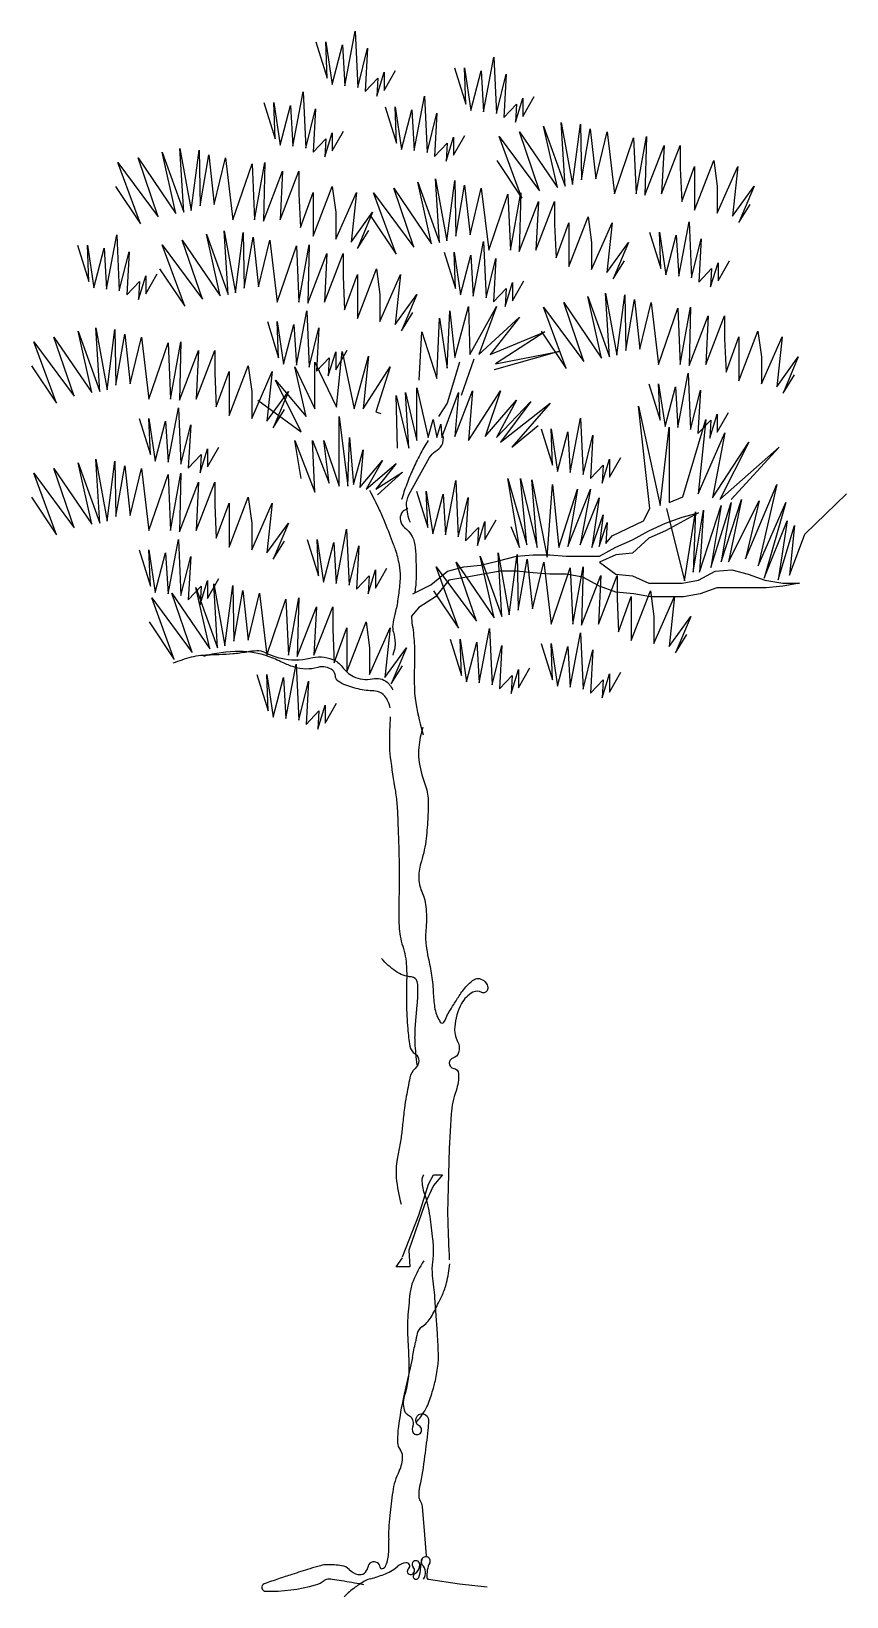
# Model space of a CAD drawing. Extents: x -2.22 to 2.76, y -0.08 to 9.5.
import ezdxf

# ---------------------------------------------------------------- set-up
doc = ezdxf.new("R2010")
doc.units = 0
doc.header["$LTSCALE"] = 100
doc.header["$MEASUREMENT"] = 0
doc.layers.add('P-ARVORE', color=2, linetype='CONTINUOUS')

msp = doc.modelspace()

# ---------------------------------------------------------------- linework, layer by layer
at = {"layer": 'P-ARVORE', "linetype": 'CONTINUOUS'}
for p, q in [((1.8593, 6.5566), (1.6568, 6.4463)), ((1.6568, 6.4922), (1.7581, 6.529)), ((1.7581, 6.529), (1.8593, 6.5566)), ((1.4544, 6.3911), (1.5556, 6.4463)), ((1.5556, 6.4463), (1.6568, 6.4922)), ((1.6568, 6.4463), (1.5556, 6.4003)), ((1.2519, 6.2899), (1.3531, 6.3451)), ((1.3531, 6.3451), (1.4544, 6.3911)), ((1.5556, 6.4003), (1.4544, 6.3083)), ((0.4236, 6.2255), (0.5248, 6.2347)), ((0.5248, 6.2347), (0.6353, 6.2623)), ((0.6353, 6.2623), (0.7457, 6.2899)), ((0.7457, 6.2899), (0.847, 6.2991)), ((0.847, 6.2991), (0.9482, 6.2991)), ((0.9482, 6.2991), (1.0494, 6.2899)), ((1.0494, 6.2899), (1.2519, 6.2899)), ((1.3531, 6.2991), (1.2519, 6.2531)), ((1.2519, 6.2531), (1.3531, 6.1796)), ((1.4544, 6.3083), (1.3531, 6.2991)), ((0.2211, 6.1152), (0.3224, 6.1979)), ((0.3316, 6.1428), (0.2488, 6.0416)), ((0.3224, 6.1979), (0.4236, 6.2255)), ((0.442, 6.1612), (0.3316, 6.1428)), ((0.5433, 6.1796), (0.442, 6.1612)), ((0.6445, 6.1979), (0.5433, 6.1796)), ((0.7457, 6.1979), (0.6445, 6.1979)), ((0.847, 6.1887), (0.7457, 6.1979)), ((0.9482, 6.1796), (0.847, 6.1887)), ((1.0494, 6.1796), (0.9482, 6.1796)), ((1.1507, 6.1612), (1.0494, 6.1796)), ((1.2519, 6.106), (1.1507, 6.1612)), ((1.3531, 6.1796), (1.4544, 6.1704)), ((1.4544, 6.1704), (1.5556, 6.1244)), ((1.7581, 6.1244), (1.8593, 6.1428)), ((1.8593, 6.1428), (1.9605, 6.1979)), ((1.9605, 6.1979), (2.0618, 6.2071)), ((2.0618, 6.2071), (2.163, 6.1796)), ((2.163, 6.1796), (2.2642, 6.1428)), ((2.2642, 6.1428), (2.3747, 6.1244)), ((0.1107, 6.06), (0.2211, 6.1152)), ((0.2488, 6.0416), (0.1475, 5.9772)), ((1.3531, 6.0692), (1.2519, 6.106)), ((1.4636, 6.06), (1.3531, 6.0692)), ((1.5648, 6.0416), (1.4636, 6.06)), ((1.5556, 6.1244), (1.7581, 6.1244)), ((1.7673, 6.0416), (1.5648, 6.0416)), ((1.8685, 6.06), (1.7673, 6.0416)), ((1.9697, 6.0968), (1.8685, 6.06)), ((2.2734, 6.0968), (1.9697, 6.0968)), ((2.3747, 6.106), (2.2734, 6.0968)), ((2.4759, 6.1244), (2.3747, 6.106)), ((2.3747, 6.1244), (2.4759, 6.1244)), ((0.1475, 5.9772), (0.1015, 5.922)), ((0.1079, 1.3847), (0.0537, 1.1411)), ((0.2057, 0.0258), (0.3967, -0.0017)), ((0.3967, -0.0017), (0.5653, -0.0197))]:
    msp.add_line(p, q, dxfattribs=at)
for points in [[(-0.4824, 9.4399), (-0.4132, 9.2178), (-0.4222, 9.4399), (-0.3831, 9.1784), (-0.3199, 9.422), (-0.3049, 9.1712), (-0.2417, 9.5044), (-0.2266, 9.1604), (-0.1664, 9.4005), (-0.1815, 9.1354), (-0.1032, 9.2178), (-0.1093, 9.1067), (-0.0641, 9.2536), (-0.0641, 9.1425), (0.0051, 9.2643)], [(0.3662, 9.2809), (0.4354, 9.0588), (0.4264, 9.2809), (0.4655, 9.0194), (0.5287, 9.263), (0.5438, 9.0122), (0.607, 9.3454), (0.622, 9.0015), (0.6822, 9.2415), (0.6671, 8.9764), (0.7454, 9.0588), (0.7394, 8.9477), (0.7845, 9.0946), (0.7845, 8.9835), (0.8537, 9.1054)], [(-0.8006, 9.0689), (-0.7314, 8.8468), (-0.7404, 9.0689), (-0.7013, 8.8074), (-0.6381, 9.051), (-0.6231, 8.8002), (-0.5599, 9.1334), (-0.5448, 8.7895), (-0.4847, 9.0295), (-0.4997, 8.7644), (-0.4215, 8.8468), (-0.4275, 8.7357), (-0.3824, 8.8826), (-0.3824, 8.7715), (-0.3131, 8.8933)], [(-0.0581, 9.0424), (0.0111, 8.8203), (0.0021, 9.0424), (0.0412, 8.7809), (0.1044, 9.0245), (0.1195, 8.7737), (0.1826, 9.1069), (0.1977, 8.7629), (0.2579, 9.003), (0.2428, 8.7379), (0.3211, 8.8203), (0.3151, 8.7092), (0.3602, 8.8561), (0.3602, 8.745), (0.4294, 8.8668)], [(0.6248, 8.7129), (0.7782, 8.4836), (0.6398, 8.8598), (0.8866, 8.5266), (0.7632, 8.8884), (0.9949, 8.5481), (0.9107, 8.9243), (1.0431, 8.5553), (1.019, 8.9458), (1.0882, 8.566), (1.1363, 8.935), (1.1424, 8.5947), (1.1965, 8.9063), (1.2296, 8.6018), (1.2988, 8.8884), (1.344, 8.5087), (1.4613, 8.8526), (1.4764, 8.5087), (1.5396, 8.8598), (1.5305, 8.5015), (1.6479, 8.806), (1.6328, 8.5087), (1.7472, 8.806), (1.7472, 8.6663), (1.7562, 8.4621), (1.7562, 8.4621), (1.8345, 8.6771), (1.8345, 8.4084), (1.9518, 8.7129), (1.9729, 8.5553), (1.9729, 8.3905), (2.0993, 8.6771), (2.0662, 8.3726), (2.1986, 8.5553), (2.1053, 8.3332), (2.1745, 8.4442)], [(-1.7089, 8.5539), (-1.5554, 8.3246), (-1.6938, 8.7008), (-1.4471, 8.3676), (-1.5704, 8.7295), (-1.3387, 8.3891), (-1.423, 8.7653), (-1.2906, 8.3963), (-1.3147, 8.7868), (-1.2454, 8.407), (-1.1973, 8.776), (-1.1913, 8.4357), (-1.1371, 8.7474), (-1.104, 8.4429), (-1.0348, 8.7295), (-0.9897, 8.3497), (-0.8723, 8.6936), (-0.8573, 8.3497), (-0.7941, 8.7008), (-0.8031, 8.3425), (-0.6857, 8.6471), (-0.7008, 8.3497), (-0.5864, 8.6471), (-0.5864, 8.5073), (-0.5774, 8.3031), (-0.5774, 8.3031), (-0.4992, 8.5181), (-0.4992, 8.2494), (-0.3818, 8.5539), (-0.3608, 8.3963), (-0.3608, 8.2315), (-0.2344, 8.5181), (-0.2675, 8.2136), (-0.1351, 8.3963), (-0.2284, 8.1742), (-0.1591, 8.2852)], [(-0.1442, 8.3684), (0.0092, 8.1391), (-0.1292, 8.5153), (0.1175, 8.1821), (-0.0058, 8.5439), (0.2259, 8.2036), (0.1416, 8.5797), (0.274, 8.2107), (0.25, 8.6012), (0.3192, 8.2215), (0.3673, 8.5905), (0.3733, 8.2502), (0.4275, 8.5618), (0.4606, 8.2573), (0.5298, 8.5439), (0.5749, 8.1642), (0.6923, 8.5081), (0.7073, 8.1642), (0.7705, 8.5153), (0.7615, 8.157), (0.8789, 8.4615), (0.8638, 8.1642), (0.9782, 8.4615), (0.9782, 8.3218), (0.9872, 8.1176), (0.9872, 8.1176), (1.0654, 8.3326), (1.0654, 8.0639), (1.1828, 8.3684), (1.2039, 8.2107), (1.2039, 8.046), (1.3302, 8.3326), (1.2971, 8.028), (1.4295, 8.2107), (1.3363, 7.9886), (1.4055, 8.0997)], [(-1.9409, 8.1944), (-1.8717, 7.9722), (-1.8807, 8.1944), (-1.8416, 7.9328), (-1.7784, 8.1764), (-1.7634, 7.9257), (-1.7002, 8.2588), (-1.6851, 7.9149), (-1.625, 8.1549), (-1.64, 7.8898), (-1.5618, 7.9722), (-1.5678, 7.8612), (-1.5227, 8.0081), (-1.5227, 7.897), (-1.4534, 8.0188)], [(-1.4384, 8.0504), (-1.2849, 7.8211), (-1.4234, 8.1972), (-1.1766, 7.8641), (-1.3, 8.2259), (-1.0683, 7.8856), (-1.1525, 8.2617), (-1.0201, 7.8927), (-1.0442, 8.2832), (-0.975, 7.9035), (-0.9268, 8.2725), (-0.9208, 7.9321), (-0.8667, 8.2438), (-0.8336, 7.9393), (-0.7644, 8.2259), (-0.7192, 7.8462), (-0.6019, 8.1901), (-0.5868, 7.8462), (-0.5236, 8.1972), (-0.5326, 7.839), (-0.4153, 8.1435), (-0.4303, 7.8462), (-0.316, 8.1435), (-0.316, 8.0038), (-0.307, 7.7996), (-0.307, 7.7996), (-0.2287, 8.0145), (-0.2287, 7.7459), (-0.1114, 8.0504), (-0.0903, 7.8927), (-0.0903, 7.7279), (0.0361, 8.0145), (0.003, 7.71), (0.1354, 7.8927), (0.0421, 7.6706), (0.1113, 7.7817)], [(1.5596, 8.2738), (1.6288, 8.0517), (1.6198, 8.2738), (1.6589, 8.0123), (1.7221, 8.2559), (1.7372, 8.0052), (1.8004, 8.3383), (1.8154, 7.9944), (1.8756, 8.2344), (1.8605, 7.9693), (1.9388, 8.0517), (1.9328, 7.9407), (1.9779, 8.0876), (1.9779, 7.9765), (2.0471, 8.0983)], [(0.3026, 8.152), (0.3718, 7.9298), (0.3628, 8.152), (0.4019, 7.8904), (0.4651, 8.134), (0.4801, 7.8833), (0.5433, 8.2164), (0.5584, 7.8725), (0.6186, 8.1125), (0.6035, 7.8474), (0.6818, 7.9298), (0.6757, 7.8188), (0.7209, 7.9657), (0.7209, 7.8546), (0.7901, 7.9764)], [(0.8953, 7.6688), (1.0488, 7.4395), (0.9103, 7.8156), (1.1571, 7.4825), (1.0337, 7.8443), (1.2654, 7.504), (1.1812, 7.8801), (1.3136, 7.5111), (1.2895, 7.9016), (1.3587, 7.5219), (1.4069, 7.8909), (1.4129, 7.5505), (1.467, 7.8622), (1.5001, 7.5577), (1.5693, 7.8443), (1.6145, 7.4646), (1.7318, 7.8085), (1.7469, 7.4646), (1.8101, 7.8156), (1.801, 7.4574), (1.9184, 7.7619), (1.9034, 7.4646), (2.0177, 7.7619), (2.0177, 7.6222), (2.0267, 7.418), (2.0267, 7.418), (2.105, 7.6329), (2.105, 7.3642), (2.2223, 7.6688), (2.2434, 7.5111), (2.2434, 7.3463), (2.3698, 7.6329), (2.3367, 7.3284), (2.4691, 7.5111), (2.3758, 7.289), (2.445, 7.4001)], [(-0.7794, 7.7279), (-0.7102, 7.5058), (-0.7192, 7.7279), (-0.6801, 7.4664), (-0.6169, 7.71), (-0.6019, 7.4593), (-0.5387, 7.7924), (-0.5236, 7.4485), (-0.4634, 7.6885), (-0.4785, 7.4234), (-0.4002, 7.5058), (-0.4063, 7.3948), (-0.3611, 7.5417), (-0.3611, 7.4306), (-0.2919, 7.5524)], [(0.15, 7.3674), (0.165, 7.6648), (0.2583, 7.3782), (0.2734, 7.7472), (0.3215, 7.4427), (0.3366, 7.7938), (0.3667, 7.5072), (0.4509, 7.8188), (0.4599, 7.5251), (0.6224, 7.8188), (0.5141, 7.5251), (0.7639, 7.7543), (0.5833, 7.5251), (0.9173, 7.6648), (0.6164, 7.4677), (1.0046, 7.543), (0.6074, 7.4319)], [(-2.2233, 7.4568), (-2.0699, 7.2275), (-2.2083, 7.6036), (-1.9615, 7.2705), (-2.0849, 7.6323), (-1.8532, 7.292), (-1.9375, 7.6681), (-1.8051, 7.2991), (-1.8291, 7.6896), (-1.7599, 7.3099), (-1.7118, 7.6789), (-1.7058, 7.3385), (-1.6516, 7.6502), (-1.6185, 7.3457), (-1.5493, 7.6323), (-1.5041, 7.2525), (-1.3868, 7.5965), (-1.3717, 7.2525), (-1.3086, 7.6036), (-1.3176, 7.2454), (-1.2002, 7.5499), (-1.2153, 7.2525), (-1.1009, 7.5499), (-1.1009, 7.4102), (-1.0919, 7.206), (-1.0919, 7.206), (-1.0137, 7.4209), (-1.0137, 7.1522), (-0.8963, 7.4568), (-0.8752, 7.2991), (-0.8752, 7.1343), (-0.7489, 7.4209), (-0.782, 7.1164), (-0.6496, 7.2991), (-0.7428, 7.077), (-0.6736, 7.1881)], [(-0.837, 7.2456), (-0.5722, 7.0522), (-0.7287, 7.3674), (-0.5421, 7.1453), (-0.6113, 7.4498), (-0.4879, 7.1919), (-0.4879, 7.4785), (-0.3555, 7.2026), (-0.3224, 7.543), (-0.2472, 7.1919), (-0.1599, 7.5143), (-0.193, 7.1919), (-0.0275, 7.4498), (-0.1148, 7.174), (-0.0847, 7.1632)], [(0.3967, 7.4785), (0.3215, 7.2277), (0.2674, 7.1453)], [(0.484, 7.4964), (0.4058, 7.2743)], [(1.5543, 7.3463), (1.6235, 7.1242), (1.6145, 7.3463), (1.6536, 7.0848), (1.7168, 7.3284), (1.7318, 7.0776), (1.795, 7.4108), (1.8101, 7.0669), (1.8703, 7.3069), (1.8552, 7.0418), (1.9335, 7.1242), (1.9274, 7.0132), (1.9726, 7.16), (1.9726, 7.049), (2.0418, 7.1708)], [(0.0176, 6.9519), (0.0086, 7.2743), (0.0868, 6.9519), (0.0657, 7.2922), (0.135, 6.9984), (0.135, 7.3209), (0.2042, 7.0164), (0.2343, 7.1274), (0.2583, 7.0164), (0.2824, 7.0987), (0.2884, 7.0164), (0.3907, 7.2922), (0.3667, 7.0235), (0.475, 7.3029), (0.4509, 6.9984), (0.6465, 7.3029), (0.5532, 7.0235), (0.7458, 7.2456), (0.6224, 7.0164), (0.8331, 7.2385), (0.6465, 6.9877), (0.9504, 7.2277), (0.7157, 6.959), (0.8782, 7.0916)], [(-1.5643, 7.1343), (-1.4951, 6.9122), (-1.5041, 7.1343), (-1.465, 6.8728), (-1.4018, 7.1164), (-1.3868, 6.8656), (-1.3236, 7.1988), (-1.3086, 6.8549), (-1.2484, 7.0949), (-1.2634, 6.8298), (-1.1852, 6.9122), (-1.1912, 6.8012), (-1.1461, 6.948), (-1.1461, 6.837), (-1.0768, 6.9588)], [(0.7097, 6.4718), (0.7639, 6.3428), (0.6916, 6.7656), (0.809, 6.3608), (0.7699, 6.7656), (0.8722, 6.3428), (0.8391, 6.7584), (0.9324, 6.2855), (0.9655, 6.7298), (1.0046, 6.3428), (1.1189, 6.7011), (1.0588, 6.35), (1.1972, 6.7011), (1.134, 6.3608), (1.2513, 6.6474), (1.2062, 6.3428), (1.2754, 6.5435), (1.2513, 6.35), (1.2995, 6.4969), (1.2905, 6.3679), (1.3296, 6.4145), (1.5222, 6.5076), (1.5613, 6.5829), (1.4921, 7.2098), (1.6245, 6.6008), (1.6786, 7.0808), (1.6786, 6.6187), (1.7629, 6.6545), (1.9043, 7.1274), (1.8562, 6.6724), (2.0187, 7.045), (1.9435, 6.6474), (2.1661, 6.9877), (1.9886, 6.6366), (2.3527, 6.959), (2.0578, 6.6366)], [(-0.5722, 6.7656), (-0.6113, 6.9984), (-0.4879, 6.6832), (-0.503, 6.9984), (-0.4007, 6.7369), (-0.4338, 6.9984), (-0.3405, 6.719), (-0.3405, 7.1453), (-0.2863, 6.719), (-0.2773, 7.0164), (-0.2532, 6.7298), (-0.193, 6.9411), (-0.2141, 6.7118), (-0.0757, 6.8766), (-0.175, 6.7011), (0.0086, 6.8587), (-0.1148, 6.7011), (0.0477, 6.805), (-0.1058, 6.6653)], [(0.8966, 7.0707), (0.9658, 6.8486), (0.9568, 7.0707), (0.9959, 6.8092), (1.0591, 7.0528), (1.0741, 6.802), (1.1373, 7.1352), (1.1524, 6.7913), (1.2126, 7.0313), (1.1975, 6.7662), (1.2758, 6.8486), (1.2697, 6.7376), (1.3149, 6.8844), (1.3149, 6.7734), (1.3841, 6.8952)], [(-2.2233, 6.6511), (-2.0699, 6.4218), (-2.2083, 6.798), (-1.9615, 6.4648), (-2.0849, 6.8267), (-1.8532, 6.4863), (-1.9375, 6.8625), (-1.8051, 6.4935), (-1.8291, 6.884), (-1.7599, 6.5042), (-1.7118, 6.8732), (-1.7058, 6.5329), (-1.6516, 6.8446), (-1.6185, 6.5401), (-1.5493, 6.8267), (-1.5041, 6.4469), (-1.3868, 6.7908), (-1.3717, 6.4469), (-1.3086, 6.798), (-1.3176, 6.4398), (-1.2002, 6.7443), (-1.2153, 6.4469), (-1.1009, 6.7443), (-1.1009, 6.6046), (-1.0919, 6.4004), (-1.0919, 6.4004), (-1.0137, 6.6153), (-1.0137, 6.3466), (-0.8963, 6.6511), (-0.8752, 6.4935), (-0.8752, 6.3287), (-0.7489, 6.6153), (-0.782, 6.3108), (-0.6496, 6.4935), (-0.7428, 6.2714), (-0.6736, 6.3824)], [(0.1329, 6.6891), (0.2021, 6.467), (0.1931, 6.6891), (0.2322, 6.4276), (0.2954, 6.6712), (0.3104, 6.4204), (0.3736, 6.7536), (0.3887, 6.4097), (0.4489, 6.6497), (0.4338, 6.3846), (0.5121, 6.467), (0.506, 6.3559), (0.5512, 6.5028), (0.5512, 6.3918), (0.6204, 6.5136)], [(1.6636, 6.5829), (1.7719, 6.1386), (1.8411, 6.5614), (1.8261, 6.1924), (1.8893, 6.5721), (1.8652, 6.1924), (1.9976, 6.6008), (1.9344, 6.221), (2.0578, 6.6187), (1.9976, 6.2569), (2.121, 6.6366), (2.0428, 6.2569), (2.2293, 6.6294), (2.1451, 6.2748), (2.3376, 6.7298), (2.2233, 6.2318), (2.3918, 6.6187), (2.2594, 6.1566), (2.4008, 6.5076), (2.3467, 6.1458), (2.446, 6.479), (2.4159, 6.1745), (2.5092, 6.4252), (2.7649, 6.6724)], [(-0.5354, 6.3923), (-0.4662, 6.1702), (-0.4752, 6.3923), (-0.4361, 6.1307), (-0.3729, 6.3744), (-0.3579, 6.1236), (-0.2947, 6.4567), (-0.2797, 6.1128), (-0.2195, 6.3529), (-0.2345, 6.0878), (-0.1563, 6.1702), (-0.1623, 6.0591), (-0.1172, 6.206), (-0.1172, 6.0949), (-0.0479, 6.2167)], [(-1.5643, 6.3287), (-1.4951, 6.1066), (-1.5041, 6.3287), (-1.465, 6.0672), (-1.4018, 6.3108), (-1.3868, 6.06), (-1.3236, 6.3932), (-1.3086, 6.0493), (-1.2484, 6.2893), (-1.2634, 6.0242), (-1.1852, 6.1066), (-1.1912, 5.9955), (-1.1461, 6.1424), (-1.1461, 6.0314), (-1.0768, 6.1532)], [(0.2376, 6.0787), (0.3911, 5.8494), (0.2527, 6.2256), (0.4994, 5.8924), (0.376, 6.2542), (0.6077, 5.9139), (0.5235, 6.29), (0.6559, 5.921), (0.6318, 6.3115), (0.701, 5.9318), (0.7492, 6.3008), (0.7552, 5.9604), (0.8093, 6.2721), (0.8424, 5.9676), (0.9117, 6.2542), (0.9568, 5.8745), (1.0741, 6.2184), (1.0892, 5.8745), (1.1524, 6.2256), (1.1434, 5.8673), (1.2607, 6.1718), (1.2457, 5.8745), (1.36, 6.1718), (1.36, 6.0321), (1.369, 5.8279), (1.369, 5.8279), (1.4473, 6.0428), (1.4473, 5.7742), (1.5646, 6.0787), (1.5857, 5.921), (1.5857, 5.7562), (1.7121, 6.0428), (1.679, 5.7383), (1.8114, 5.921), (1.7181, 5.6989), (1.7873, 5.81)], [(-1.502, 5.8879), (-1.3486, 5.6586), (-1.487, 6.0347), (-1.2402, 5.7016), (-1.3636, 6.0634), (-1.1319, 5.7231), (-1.2162, 6.0992), (-1.0838, 5.7302), (-1.1078, 6.1207), (-1.0386, 5.741), (-0.9905, 6.11), (-0.9844, 5.7696), (-0.9303, 6.0813), (-0.8972, 5.7768), (-0.828, 6.0634), (-0.7828, 5.6837), (-0.6655, 6.0276), (-0.6504, 5.6837), (-0.5872, 6.0347), (-0.5963, 5.6765), (-0.4789, 5.981), (-0.494, 5.6837), (-0.3796, 5.981), (-0.3796, 5.8413), (-0.3706, 5.6371), (-0.3706, 5.6371), (-0.2923, 5.852), (-0.2923, 5.5834), (-0.175, 5.8879), (-0.1539, 5.7302), (-0.1539, 5.5654), (-0.0275, 5.852), (-0.0606, 5.5475), (0.0718, 5.7302), (-0.0215, 5.5081), (0.0477, 5.6192)], [(0.3397, 5.7828), (0.4089, 5.5606), (0.3999, 5.7828), (0.439, 5.5212), (0.5022, 5.7648), (0.5172, 5.5141), (0.5804, 5.8472), (0.5955, 5.5033), (0.6556, 5.7434), (0.6406, 5.4782), (0.7188, 5.5606), (0.7128, 5.4496), (0.7579, 5.5965), (0.7579, 5.4854), (0.8272, 5.6072)], [(0.8966, 5.7562), (0.9658, 5.5341), (0.9568, 5.7562), (0.9959, 5.4947), (1.0591, 5.7383), (1.0741, 5.4876), (1.1373, 5.8207), (1.1524, 5.4768), (1.2126, 5.7168), (1.1975, 5.4517), (1.2758, 5.5341), (1.2697, 5.4231), (1.3149, 5.57), (1.3149, 5.4589), (1.3841, 5.5807)], [(-0.843, 5.5654), (-0.7738, 5.3433), (-0.7828, 5.5654), (-0.7437, 5.3039), (-0.6805, 5.5475), (-0.6655, 5.2968), (-0.6023, 5.6299), (-0.5872, 5.286), (-0.5271, 5.526), (-0.5421, 5.2609), (-0.4639, 5.3433), (-0.4699, 5.2323), (-0.4247, 5.3792), (-0.4247, 5.2681), (-0.3555, 5.3899)], [(0.0477, 2.0009), (0.147, 2.2552), (0.2072, 2.4451), (0.2373, 2.5024), (0.2914, 2.5024), (0.2373, 2.4379), (0.1831, 2.3197), (0.0868, 2.0403), (0.0928, 1.94), (0.0086, 1.94), (0.0477, 1.9937)]]:
    msp.add_lwpolyline(points, dxfattribs=at)
for points in [[(0.2042, 6.9984, 0.016596), (0.1546, 6.9122, 0.016596), (0.1109, 6.8229, 0.016591), (0.0732, 6.7309, 0.016591), (0.0417, 6.6366), (0.0417, 6.6366)], [(0.0958, 6.4969, -0.082354), (0.0727, 6.6015, -0.136669), (0.0868, 6.6653), (0.141, 6.7656), (0.2132, 6.8945, -0.126213), (0.2482, 6.9306, 0.112596), (0.2884, 6.9698, 0.102196), (0.2951, 6.9871, 0.051716), (0.2974, 7.0235)], [(-0.1539, 6.6939, -0.010501), (-0.0944, 6.5747, -0.016491), (-0.0606, 6.4969, -0.002511), (-0.009, 6.3643, -0.010458), (0.0026, 6.3321, -0.036889), (0.0266, 6.2382, -0.047939), (0.0326, 6.1637, -0.021832), (0.0297, 6.1135, -0.011267), (0.0176, 6.0168, -0.032021), (-0.0003, 5.9331, 0.042632), (-0.0125, 5.87, 0.100348), (-0.0082, 5.8251, -0.067163), (0.0026, 5.7589, -0.056166), (0.0001, 5.7301, -0.033677), (-0.0125, 5.6837)], [(0.0808, 6.5829, 0.048398), (0.0513, 6.5654, 0.113801), (0.0417, 6.5542, 0.363982), (0.0606, 6.4665, -0.215876), (0.1259, 6.3428, -0.015152), (0.131, 6.1747, -0.030797), (0.1259, 6.0921, -0.009642), (0.1221, 6.0657, 0.057479)], [(0.1021, 5.9227, 0.029174), (0.1074, 5.869, -0.029319), (0.1199, 5.741, -0.015208), (0.1207, 5.6513, 0.008464), (0.1199, 5.4902, 0.042583), (0.1306, 5.3805, 0.024791), (0.1741, 5.1964)], [(-1.3546, 5.6371, -0.025318), (-1.2442, 5.6737, -0.050058), (-1.1861, 5.6837, -0.008621), (-1.0738, 5.6895, 0.011621), (-0.9905, 5.6944, 0.023644), (-0.9044, 5.7056, -0.033231), (-0.843, 5.7123, -0.127086), (-0.7959, 5.7023, 0.056574), (-0.6956, 5.6658, 0.122221), (-0.5188, 5.667, -0.156432), (-0.3796, 5.6586, -0.14469), (-0.3215, 5.6137, 0.11692), (-0.2532, 5.5547, 0.178545), (-0.1362, 5.5398, -0.231113), (-0.0456, 5.5189, -0.067951), (-0.0311, 5.5034, -0.039751), (-0.0125, 5.4723)], [(-0.0275, 5.3612, 0.115483), (-0.0606, 5.4328, 0.172906), (-0.1058, 5.4615, 0.052057), (-0.1502, 5.4669, -0.047445), (-0.1991, 5.4723, -0.036103), (-0.2984, 5.5006, -0.068779), (-0.3465, 5.526, -0.231483), (-0.363, 5.5568, 0.21382), (-0.3796, 5.5905, 0.248433), (-0.4705, 5.6094, -0.15139), (-0.6173, 5.612, -0.032077), (-0.6857, 5.6395, 0.024723), (-0.7738, 5.6765, 0.087186), (-0.9488, 5.7072, 0.068848), (-1.171, 5.6765)], [(-0.0275, 5.3075, 0.015597), (-0.0327, 5.1432, 0.030903), (-0.0275, 5.0603, 0.012679), (0.0037, 4.8518, -0.028758), (0.0146, 4.7594, -0.005695), (0.0199, 4.6484, -0.002894), (0.0266, 4.4298, -0.014554), (0.0257, 4.1983, 0.019435), (0.0266, 4.025, 0.067271), (0.0487, 3.903, -0.065462), (0.0718, 3.7778, -0.021077), (0.0726, 3.6904, 0.013321), (0.0718, 3.5521, 0.014935), (0.0796, 3.3968, 0.021695), (0.0928, 3.2906, 0.215756), (0.1251, 3.2426, -0.272778), (0.147, 3.201, -0.196696), (0.1249, 3.1537, 0.15572), (0.0928, 3.0971, 0.007792), (0.0707, 2.9828, 0.012456), (0.0597, 2.9108, 0.006254), (0.0483, 2.8102, -0.007658), (0.0387, 2.7281), (0.0146, 2.5991, 0.065844), (0.0095, 2.4843, 0.046166), (0.0387, 2.3233)], [(0.1711, 5.243, 0.037612), (0.1465, 5.1198, 0.064137), (0.147, 5.046, 0.056109), (0.1847, 4.8963, -0.084448), (0.2042, 4.7952, -0.018371), (0.2027, 4.6961, -0.013562), (0.1921, 4.5623, -0.05073), (0.1628, 4.423, 0.073613), (0.147, 4.3259, 0.108083), (0.1649, 4.238, -0.085792), (0.1921, 4.1289, -0.043705), (0.1904, 4.0004, 0.060035), (0.1921, 3.9067, 0.01712), (0.2052, 3.8319, -0.011851), (0.2252, 3.724, -0.031795), (0.236, 3.6123, 0.036952), (0.2463, 3.5163, 0.105811), (0.2788, 3.4376, 0.522952), (0.3005, 3.4374, 0.058869), (0.3147, 3.4639, -0.041519), (0.3336, 3.5019, -0.006108), (0.3606, 3.5456, -0.004372), (0.3998, 3.6058, -0.042025), (0.4486, 3.6677, -0.067079), (0.487, 3.699, -0.193158), (0.5179, 3.7042, -0.147896), (0.5532, 3.6846, -0.138359), (0.5679, 3.6575, -0.160429), (0.5653, 3.6309, -0.438416), (0.5324, 3.6197, 0.249667), (0.478, 3.6202, 0.152459), (0.4088, 3.5513, 0.098839), (0.3667, 3.4088, 0.145436), (0.3848, 3.3185, -0.202133), (0.3907, 3.2512, -0.244996), (0.3563, 3.2171, 0.326261), (0.3336, 3.1867, 0.376871), (0.3612, 3.1546, -0.360166), (0.3907, 3.1222, -0.099065), (0.375, 3.0176, 0.071631), (0.3456, 2.875), (0.3336, 2.6636), (0.3245, 2.3484, 0.013015), (0.3244, 2.2186, 0.007157), (0.3336, 1.983)], [(0.138, 3.1759, -0.020953), (0.1249, 3.3111, -0.032731), (0.1259, 3.398), (0.138, 3.5413, 0.018166), (0.1419, 3.6503, 0.05746), (0.138, 3.6846, 0.325997), (0.1035, 3.7143, -0.131147), (0.0056, 3.7491, -0.033081), (-0.0393, 3.7846, -0.03121), (-0.0817, 3.8279)], [(0.1319, 0.987, 0.034124), (0.1843, 1.0581, 0.057617), (0.2072, 1.1052, 0.00852), (0.2371, 1.1957, 0.022471), (0.2463, 1.2306, 0.017529), (0.2642, 1.3307, 0.038052), (0.2674, 1.3775, 0.007337), (0.2657, 1.4442, 0.005601), (0.2613, 1.5316), (0.2463, 1.7501, 0.014759), (0.2393, 1.8147, -0.013309), (0.2312, 1.8862, -0.055211), (0.2334, 1.9692, 0.047636), (0.2373, 2.0653, 0.015044), (0.2336, 2.1083, 0.004598), (0.2162, 2.2481, 0.051625), (0.1824, 2.3885, -0.086751), (0.1681, 2.4738, -0.074763), (0.1688, 2.4786, -0.014394), (0.1771, 2.5024)], [(0.1771, 1.9758, 0.041582), (0.1124, 1.8519, 0.073688), (0.0928, 1.7752, 0.007777), (0.0797, 1.6261, 0.019837), (0.0778, 1.5674, 0.013228), (0.0806, 1.4821, -0.008029), (0.0868, 1.3417, -0.08648), (0.0584, 1.1467, 0.183346), (0.0627, 1.0515, 0.179948), (0.0778, 1.0357, -0.123402), (0.1019, 1.0157, -0.264156), (0.1085, 0.9565, 0.387743), (0.1229, 0.9154, 1.005837), (0.1493, 0.9649, -1.829882), (0.2072, 0.9978, -0.01401), (0.2023, 0.9382, -0.005233), (0.1831, 0.7792, -0.017488), (0.1521, 0.5937, 0.056569), (0.147, 0.5356, 0.134825), (0.156, 0.5058, -0.113932), (0.1681, 0.4711), (0.1831, 0.2992), (0.1921, 0.1702)]]:
    msp.add_lwpolyline(points, format="xyb", dxfattribs=at)
for centre, radius, start, end in [((-0.5462, 2.0468), 0.8873, 346.62761, 354.2478), ((-0.0598, 1.9312), 0.3873, 335.08256, 346.62761), ((-2.4488, 3.041), 3.0214, 333.05137, 335.08256), ((0.0451, 1.7413), 0.2082, 305.12008, 328.28628), ((-0.245, 1.9206), 0.5493, 328.28628, 333.05137), ((0.204, 1.5154), 0.0679, 125.12008, 166.27593), ((-2.5732, 1.9695), 2.7441, 347.69397, 349.67225), ((1.0426, 1.3106), 0.9312, 166.27593, 169.67225), ((2.0827, 0.6959), 2.0772, 167.62547, 172.63678), ((0.6549, 0.8804), 0.6376, 172.63678, 181.68871), ((0.0871, 0.8637), 0.0696, 181.68871, 218.55753), ((-0.1408, 0.7745), 0.1886, 333.07638, 1.44419), ((-0.021, 0.7775), 0.0687, 1.44419, 38.55753), ((0.383, 0.5085), 0.3989, 153.07638, 172.47495), ((5.701, -0.194), 5.7631, 172.47495, 173.91176), ((1.8374, 0.2181), 1.8777, 173.91176, 176.42912), ((0.536, 0.2993), 0.5737, 176.42912, 183.22358), ((-0.2915, 0.2047), 0.2553, 338.69515, 357.08998), ((-0.7395, 0.2274), 0.7038, 357.08998, 3.22358), ((0.3201, -2.6356), 2.8522, 105.76597, 107.11342), ((-0.4118, -0.0433), 0.1586, 90, 105.76597), ((-0.4118, -0.512), 0.6273, 82.09168, 90), ((-0.3365, 0.0299), 0.0802, 43.71116, 82.09168), ((-0.215, 0.1045), 0.0502, 257.1364, 353.471), ((-0.1265, 0.0944), 0.0388, 57.73447, 173.471), ((-0.1238, 0.0986), 0.0338, 4.34053, 57.73447), ((-0.079, 0.102), 0.0111, 184.34053, 287.30473), ((-0.086, 0.1245), 0.0347, 287.30473, 338.69515), ((-0.1695, 0.3273), 0.2906, 290.73564, 309.42928), ((0.0871, 0.0152), 0.1135, 99.30261, 129.42928), ((0.0721, 0.107), 0.0205, 307.66075, 99.30261), ((0.0953, 0.0808), 0.026, 284.58726, 46.25825), ((0.1295, 0.1165), 0.0235, 359.8889, 226.25825), ((0.0855, 0.1166), 0.0675, 301.6639, 359.8889), ((0.3137, 0.0959), 0.1561, 158.83387, 180.09551), ((0.1902, 0.1351), 0.0291, 74.11099, 222.63513), ((0.1148, 0.0657), 0.0733, 328.0492, 42.63513), ((0.3705, 0.0513), 0.1741, 154.03055, 185.4519), ((0.1912, 0.1386), 0.0254, 334.03055, 74.11099), ((1.3608, -6.0609), 6.4322, 108.78586, 109.60948), ((1.0623, -5.1833), 5.5052, 107.8956, 108.78586), ((1.9715, -7.999), 8.4641, 107.11342, 107.8956), ((-0.5277, 0.1436), 0.1584, 285.65108, 307.72176), ((-0.405, -0.015), 0.0422, 84.16505, 127.72176), ((-0.4464, -0.4206), 0.4499, 81.86951, 84.16505), ((-1.0412, -4.5836), 4.6551, 81.15595, 81.86951), ((-1.0055, -4.3548), 4.4236, 79.50803, 81.15595), ((-0.2028, 0.1577), 0.1047, 223.71116, 257.1364), ((0.0514, -0.415), 0.4898, 118.32951, 126.77974), ((-0.1065, -0.1221), 0.157, 105.00963, 118.32951), ((-0.3664, 0.8474), 0.8467, 285.00963, 290.73564), ((0.0968, 0.075), 0.02, 127.66075, 284.58726), ((0.1303, 0.044), 0.0178, 121.6639, 339.32361), ((-0.006, 0.0954), 0.1635, 339.32361, 0.09551), ((0.2072, 0.0357), 0.01, 185.4519, 261.7885), ((0.2026, 0.0313), 0.005, 186.78851, 261.7885), ((0.2026, 0.0313), 0.005, 186.78851, 261.7885), ((-0.79, -0.0239), 0.0235, 109.60948, 268.68845), ((-0.7666, 0.9966), 1.0442, 268.68845, 285.65108), ((0.2114, -0.629), 0.757, 126.77974, 133.57492), ((-0.2057, -0.0357), 0.0311, 59.74555, 79.50803)]:
    msp.add_arc(centre, radius, start, end, dxfattribs=at)

doc.saveas('drawing.dxf')
